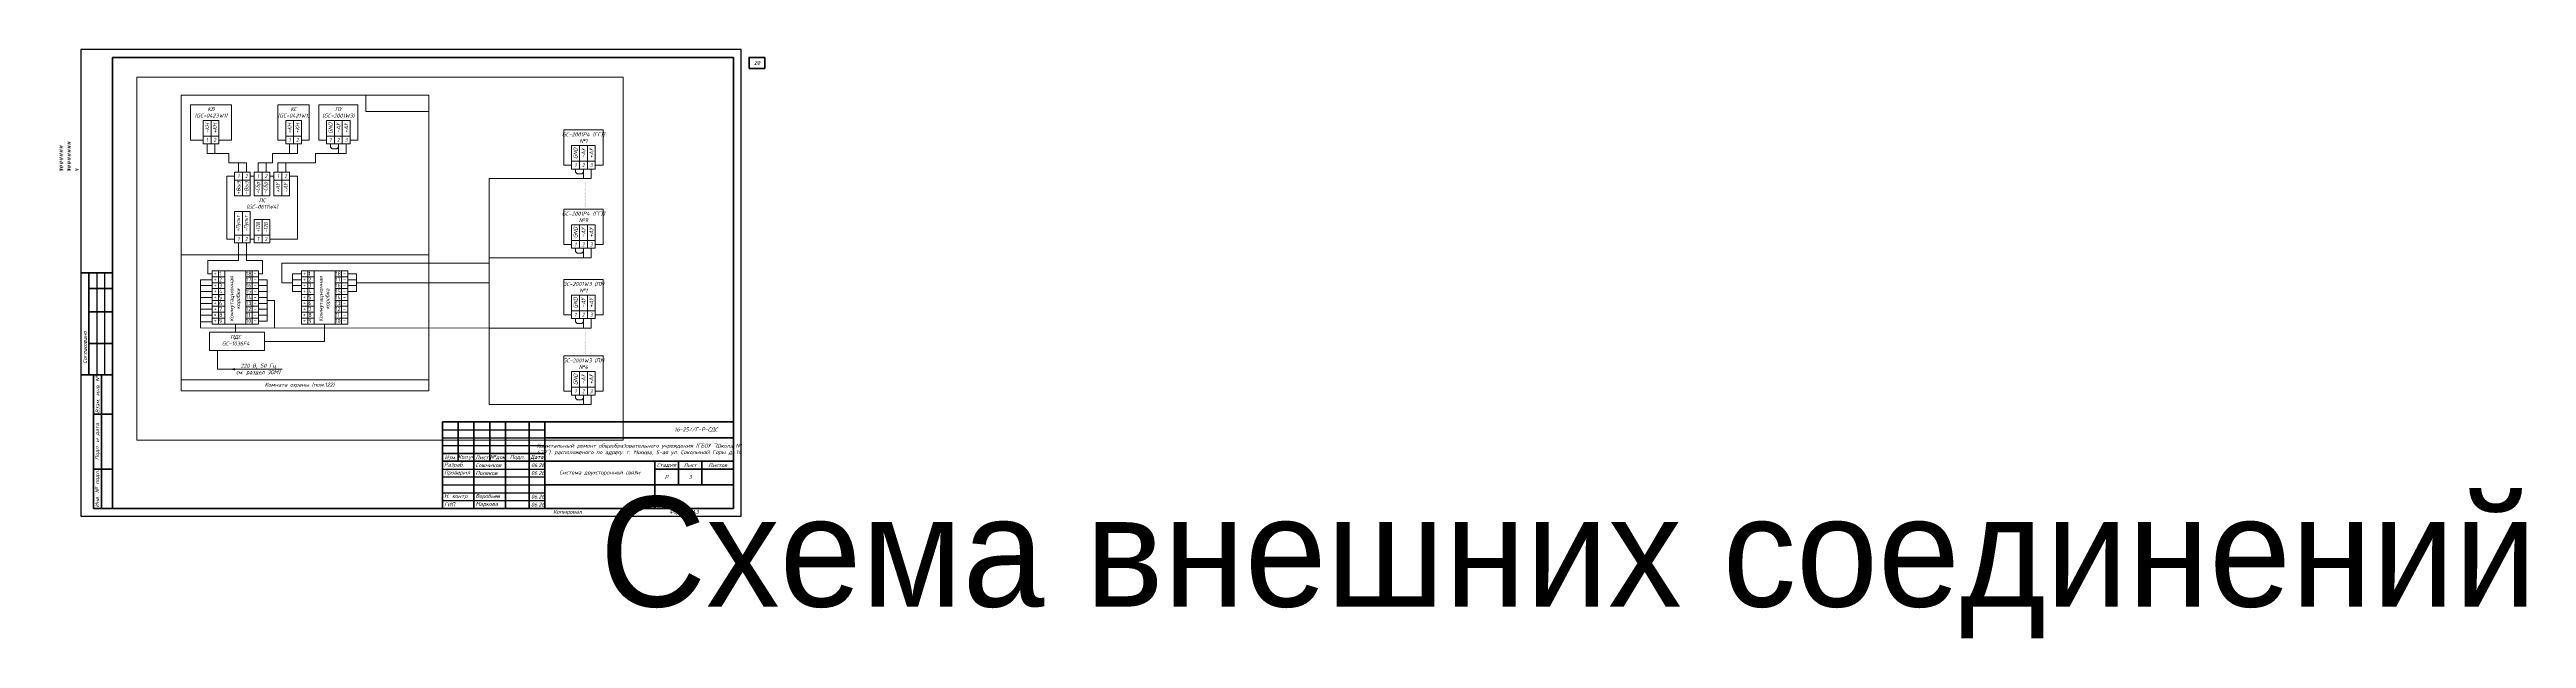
# Paper-space layout '7 Схема внешних соединений' of a CAD drawing. Extents: x -20 to 1556, y -78 to 297.
# The model-space entities are those that its viewports show. They can reach past a viewport. Long polylines and large blocks are cut down to what shows.
import ezdxf
from ezdxf.enums import TextEntityAlignment as Align

# ---------------------------------------------------------------- set-up
doc = ezdxf.new("R2018")
doc.units = 0
doc.header["$LTSCALE"] = 100
doc.layers.get('Defpoints').update_dxf_attribs({"color": 42})
doc.layers.add('1', color=7, linetype='Continuous')
doc.layers.add('шлейфы оповещения', color=5, linetype='Continuous', lineweight=30)
doc.styles.add('ISOCPEUR', font='isocpeui.ttf', dxfattribs={"height": 250})
doc.styles.add('OlympDesign', font='isocpeur.ttf', dxfattribs={"width": 0.8, "oblique": 10, "height": 250})
doc.styles.get("Standard").update_dxf_attribs({"font": 'arial.ttf'})

# ---------------------------------------------------------------- blocks, each defined once
blk = doc.blocks.new('*U59')
at = {"linetype": 'Continuous', "lineweight": 25}
for p, q in [((420, 297), (0, 297)), ((0, 297), (0, 0)), ((420, 0), (420, 297)), ((10, 155), (10, 90)), ((15, 155), (15, 90)), ((230, 55), (295, 55)), ((230, 50), (295, 50)), ((230, 45), (295, 45)), ((230, 30), (295, 30)), ((230, 25), (295, 25)), ((230, 20), (295, 20)), ((0, 0), (420, 0)), ((230, 15), (295, 15)), ((230, 10), (295, 10))]:
    blk.add_line(p, q, dxfattribs=at)
at = {"linetype": 'Continuous', "lineweight": 60}
for p, q in [((415, 292), (20, 292)), ((20, 292), (20, 5)), ((415, 5), (415, 292)), ((20, 155), (0, 155)), ((5, 155), (5, 90)), ((20, 145), (5, 145)), ((20, 130), (5, 130)), ((20, 110), (5, 110)), ((20, 90), (0, 90)), ((8, 90), (8, 5)), ((13, 90), (13, 5)), ((8, 65), (20, 65)), ((230, 60), (415, 60)), ((230, 5), (230, 60)), ((240, 60), (240, 35)), ((250, 60), (250, 5)), ((260, 60), (260, 35)), ((270, 60), (270, 5)), ((285, 60), (285, 5)), ((295, 5), (295, 60)), ((295, 50), (415, 50)), ((415, 5), (415, 60)), ((230, 40), (295, 40)), ((230, 35), (415, 35)), ((365, 35), (365, 5)), ((380, 35), (380, 20)), ((395, 35), (395, 20)), ((8, 30), (20, 30)), ((295, 20), (415, 20)), ((365, 30), (415, 30)), ((8, 5), (20, 5)), ((20, 5), (415, 5))]:
    blk.add_line(p, q, dxfattribs=at)
at = {"linetype": 'Continuous', "lineweight": 40}
blk.add_line((365, 5), (365, 35), dxfattribs=at)
at = {"lineweight": 60}
blk.add_lwpolyline([(425, 285), (435, 285), (435, 292), (425, 292)], close=True, dxfattribs=at)
at = {"linetype": 'Continuous', "rotation": 90, "style": 'ISOCPEUR'}
for s, insert, char_height, width, attachment_point in [('########################', (-12.5, 176), 2.5, 19, 4), ('#####', (-12.5, 215), 2.5, 10, 5), ('#########################', (-7.5, 176), 2.5, 19, 4), ('#####', (-7.5, 215), 2.5, 10, 5), ('#####', (-2.5, 215), 2.5, 10, 5), ('Согласовано', (-17.5, 172.5), 3, 35, 5), ('Гл. спец ВК', (-12.5, 156), 2.5, 19, 4), ('Гл. спец ЭОМ', (-7.5, 156), 2.5, 19, 4), ('######################', (-7.5, 111), 2.5, 19, 4), ('########################', (-2.5, 111), 2.5, 19, 4), ('#####', (-12.5, 150), 2.5, 10, 5), ('#####', (-7.5, 150), 2.5, 10, 5), ('#####', (-2.5, 150), 2.5, 10, 5), ('######', (-12.5, 111), 2.5, 19, 4), ('Согласовано', (2.5, 107.5), 2.5, 35, 5), ('ГАП', (-12.5, 91), 2.5, 19, 4), ('Гл. констр. ', (-7.5, 91), 2.5, 19, 4), ('Гл. спец ОВ', (-2.5, 91), 2.5, 19, 4), ('Взам. инв. №', (10.5, 77.5), 2.5, 25, 5), ('Подп. и дата', (10.5, 47.5), 2.5, 35, 5), ('Инв. № подл.', (10.5, 17.5), 2.5, 25, 5)]:
    blk.add_mtext(s, dxfattribs=dict(at, insert=insert, char_height=char_height, width=width, attachment_point=attachment_point))
at = {"linetype": 'Continuous', "char_height": 2.5, "style": 'ISOCPEUR'}
for s, insert, width, attachment_point in [('16-25//Г-Р-СДС', (405, 55), 110, 6), ('Разраб.', (231, 32.5), 19, 4), ('Сошников', (251, 32.5), 19, 4), ('06.26', (286.3, 32.5), 10, 4), ('Капитальный ремонт общеобразовательного учреждения (ГБОУ "Школа № 429"). расположеного по адресу: г. Москва, 5-ая ул. Соколиной Горы д. 14', (355, 42.5), 120, 5), ('Проверил', (231, 27.5), 19, 4), ('Поляков', (251, 27.5), 19, 4), ('06.26', (286.3, 27.5), 10, 4), ('Р', (372.5, 25), 15, 5), ('Н. контр.', (231, 12.5), 19, 4), ('ГИП', (231, 7.5), 19, 4), ('Воробьев', (251, 12.5), 19, 4), ('Маркова', (251, 7.5), 19, 4), ('06.26', (286.3, 12.5), 10, 4), ('06.26', (286.3, 7.4), 10, 4), ('Копировал', (309.5, 2.5), 25, 5), ('Формат', (380.5, 2.5), 16, 5)]:
    blk.add_mtext(s, dxfattribs=dict(at, insert=insert, width=width, attachment_point=attachment_point))
at = {"char_height": 2.5, "attachment_point": 5, "style": 'ISOCPEUR'}
for s, insert, width in [('Изм.', (235, 37.5), 10), ('Кол.уч', (245, 37.5), 10), ('Лист', (255, 37.5), 10), ('№док', (265, 37.5), 10), ('Подп.', (277.5, 37.5), 15), ('Дата', (290, 37.5), 10), ('Стадия', (372.5, 32.5), 15), ('Лист', (387.5, 32.5), 15), ('Листов', (405, 32.5), 20)]:
    blk.add_mtext(s, dxfattribs=dict(at, insert=insert, width=width))
at = {"linetype": 'Continuous', "insert": (330, 27.5), "char_height": 2.5, "width": 70, "attachment_point": 5, "line_spacing_factor": 0.8, "style": 'ISOCPEUR'}
blk.add_mtext('Система двухсторонней связи', dxfattribs=at)
at = {"style": 'ISOCPEUR'}
for tag, p in [('Сквозная_нумерация', (430, 288.5)), ('Форма3_номер_листа', (387.5, 25)), ('Форма3_количество_листов', (405, 25))]:
    blk.add_attdef(tag, text='', height=2.5, dxfattribs=at).set_placement(p, align=Align.MIDDLE_CENTER)
blk.add_attdef('Форма3_дополнительный_шифр', text='', height=2.5, dxfattribs=at).set_placement((405, 55), align=Align.MIDDLE_LEFT)
at = {"lineweight": 30, "flags": 104}
blk.add_attdef('Форма3_наименование_чертежа', text='', height=2.5, dxfattribs=at).set_placement((330, 12.5), align=Align.MIDDLE_CENTER)
at = {"style": 'ISOCPEUR', "flags": 8}
blk.add_attdef('Формат', (388.5, 1.5), '', height=2.5, dxfattribs=at)
blk.add_wipeout([(-20, 220), (-0.5, 220), (-0.5, 90), (-20, 90)])
blk = doc.blocks.new('*U610')
at = {"ltscale": 100}
blk.add_lwpolyline([(290, 78, 0, 150, 0), (0, 0, 10, 10, 0)], format="xyseb", dxfattribs=at)

msp = doc.modelspace()

# ---------------------------------------------------------------- linework, layer by layer
at = {"layer": 'шлейфы оповещения', "color": 7, "lineweight": 20, "ltscale": 50}
for p, q in [((1503040.3, -108451.2), (1503040.3, -109048)), ((1503540.3, -108451.2), (1503540.3, -109048)), ((1508290.3, -108451.2), (1508290.3, -109048)), ((1508790.3, -108451.2), (1508790.3, -109048)), ((1510890.3, -108651.2), (1510890.3, -108451.2)), ((1510890.3, -108651.2), (1510990.3, -108751.2)), ((1511290.3, -108751.2), (1511390.3, -108651.2)), ((1511390.3, -108651.2), (1511390.3, -108451.2)), ((1511390.3, -108451.2), (1511390.3, -109048)), ((1511890.3, -108451.2), (1511890.3, -109048)), ((1503040.3, -109048), (1504431.4, -109048)), ((1504431.4, -109048), (1504431.4, -109654.4)), ((1504431.4, -109654.4), (1505540.3, -109654.4)), ((1505040.3, -109654.4), (1505040.3, -110251.2)), ((1505540.3, -109654.4), (1505540.3, -110251.2)), ((1506290.3, -109654.4), (1506290.3, -110251.2)), ((1507193.5, -109654.4), (1506290.3, -109654.4)), ((1506790.3, -109654.4), (1506790.3, -110251.2)), ((1508790.3, -109048), (1507193.5, -109048)), ((1507193.5, -109048), (1507193.5, -109654.4)), ((1507540.3, -109654.4), (1507540.3, -110251.2)), ((1507540.3, -109654.4), (1509930.3, -109654.4)), ((1508040.3, -109654.4), (1508040.3, -110251.2)), ((1509930.3, -109654.4), (1509930.3, -109048)), ((1509930.3, -109048), (1511890.3, -109048)), ((1511290.3, -108751.2), (1510990.3, -108751.2)), ((1526479.1, -110251.6), (1526479.1, -110051.6)), ((1526479.1, -110251.6), (1526579.1, -110351.6)), ((1526879.1, -110351.6), (1526979.1, -110251.6)), ((1526979.1, -110251.6), (1526979.1, -110051.6)), ((1526979.1, -110051.6), (1526979.1, -110648.4)), ((1527479.1, -110051.6), (1527479.1, -110648.4)), ((1520991.8, -110648.4), (1527479.1, -110648.4)), ((1520991.8, -110648.4), (1520991.8, -125032.5)), ((1526879.1, -110351.6), (1526579.1, -110351.6)), ((1505040.3, -114751.2), (1505040.3, -115875.1)), ((1505540.3, -114751.2), (1505540.3, -115875.1)), ((1505790.3, -114501.2), (1506040.3, -114501.2)), ((1503079.4, -115875.1), (1505040.3, -115875.1)), ((1503079.4, -116714.5), (1503079.4, -115875.1)), ((1505540.3, -115875.1), (1506573.4, -115875.1)), ((1506573.4, -116716.1), (1506573.4, -115875.1)), ((1507785, -117279.6), (1507785, -116034.3)), ((1507785, -116034.3), (1520991.8, -116034.3)), ((1520991.8, -115688.5), (1527479.1, -115688.5)), ((1526479.1, -115291.7), (1526479.1, -115091.7)), ((1526479.1, -115291.7), (1526579.1, -115391.7)), ((1526879.1, -115391.7), (1526579.1, -115391.7)), ((1526879.1, -115391.7), (1526979.1, -115291.7)), ((1526979.1, -115291.7), (1526979.1, -115091.7)), ((1526979.1, -115091.7), (1526979.1, -115688.5)), ((1527479.1, -115091.7), (1527479.1, -115688.5)), ((1502623.5, -117090.1), (1502623.5, -120149.2)), ((1503362.1, -116714.5), (1503079.4, -116714.5)), ((1506314.9, -116716.1), (1506573.4, -116716.1)), ((1506864.2, -117091.8), (1506864.2, -119721.4)), ((1508466.2, -117279.6), (1507785, -117279.6)), ((1508466.2, -117843.1), (1508466.2, -116716.1)), ((1512545.6, -116716.1), (1512545.6, -117843.1)), ((1512545.6, -117279.6), (1520991.8, -117279.6)), ((1506864.2, -118406.6), (1507325.9, -118406.6)), ((1507325.9, -118406.6), (1507324.5, -120152.8)), ((1526479.1, -119766.3), (1526479.1, -119566.3)), ((1526979.1, -119766.3), (1526979.1, -119566.3)), ((1526979.1, -119566.3), (1526979.1, -120163.1)), ((1527479.1, -119566.3), (1527479.1, -120163.1)), ((1502623.5, -120149.2), (1520991.8, -120163.1)), ((1504838.5, -119907.6), (1504838.5, -120430.1)), ((1510519.9, -121013.6), (1506693.4, -121013.6)), ((1510519.9, -119907.6), (1510519.9, -121013.6)), ((1520991.8, -120163.1), (1527479.1, -120163.1)), ((1526479.1, -119766.3), (1526579.1, -119866.3)), ((1526879.1, -119866.3), (1526579.1, -119866.3)), ((1526879.1, -119866.3), (1526979.1, -119766.3)), ((1503704.9, -121597.1), (1503704.9, -122791.1)), ((1503704.9, -122791.1), (1507810.3, -122791.1)), ((1526479.1, -124635.7), (1526479.1, -124435.7)), ((1526979.1, -124635.7), (1526979.1, -124435.7)), ((1526979.1, -124435.7), (1526979.1, -125032.5)), ((1527479.1, -124435.7), (1527479.1, -125032.5)), ((1520991.8, -125032.5), (1527479.1, -125032.5)), ((1526479.1, -124635.7), (1526579.1, -124735.7)), ((1526879.1, -124735.7), (1526579.1, -124735.7)), ((1526879.1, -124735.7), (1526979.1, -124635.7))]:
    msp.add_line(p, q, dxfattribs=at)
for points in [[(1501390.3, -105351.2), (1517140.3, -105351.2), (1517140.3, -115501.2), (1501390.3, -115501.2)], [(1513140.3, -105351.2), (1513140.3, -106392.7), (1517140.3, -106392.7), (1517140.3, -105351.2)], [(1502790.3, -106951.2), (1503290.3, -106951.2), (1503290.3, -107951.2), (1502790.3, -107951.2)], [(1503290.3, -106951.2), (1503790.3, -106951.2), (1503790.3, -107951.2), (1503290.3, -107951.2)], [(1508040.3, -106951.2), (1508540.3, -106951.2), (1508540.3, -107951.2), (1508040.3, -107951.2)], [(1508540.3, -106951.2), (1509040.3, -106951.2), (1509040.3, -107951.2), (1508540.3, -107951.2)], [(1510640.3, -106951.2), (1511140.3, -106951.2), (1511140.3, -107951.2), (1510640.3, -107951.2)], [(1511140.3, -106951.2), (1511640.3, -106951.2), (1511640.3, -107951.2), (1511140.3, -107951.2)], [(1511640.3, -106951.2), (1512140.3, -106951.2), (1512140.3, -107951.2), (1511640.3, -107951.2)], [(1502790.3, -107951.2), (1503290.3, -107951.2), (1503290.3, -108451.2), (1502790.3, -108451.2)], [(1503290.3, -107951.2), (1503790.3, -107951.2), (1503790.3, -108451.2), (1503290.3, -108451.2)], [(1508040.3, -107951.2), (1508540.3, -107951.2), (1508540.3, -108451.2), (1508040.3, -108451.2)], [(1508540.3, -107951.2), (1509040.3, -107951.2), (1509040.3, -108451.2), (1508540.3, -108451.2)], [(1510640.3, -107951.2), (1511140.3, -107951.2), (1511140.3, -108451.2), (1510640.3, -108451.2)], [(1511140.3, -107951.2), (1511640.3, -107951.2), (1511640.3, -108451.2), (1511140.3, -108451.2)], [(1511640.3, -107951.2), (1512140.3, -107951.2), (1512140.3, -108451.2), (1511640.3, -108451.2)], [(1526229.1, -108551.6), (1526729.1, -108551.6), (1526729.1, -109551.6), (1526229.1, -109551.6)], [(1526729.1, -108551.6), (1527229.1, -108551.6), (1527229.1, -109551.6), (1526729.1, -109551.6)], [(1527229.1, -108551.6), (1527729.1, -108551.6), (1527729.1, -109551.6), (1527229.1, -109551.6)], [(1504790.3, -110251.2), (1505290.3, -110251.2), (1505290.3, -110751.2), (1504790.3, -110751.2)], [(1505290.3, -110251.2), (1505790.3, -110251.2), (1505790.3, -110751.2), (1505290.3, -110751.2)], [(1506040.3, -110251.2), (1506540.3, -110251.2), (1506540.3, -110751.2), (1506040.3, -110751.2)], [(1506540.3, -110251.2), (1507040.3, -110251.2), (1507040.3, -110751.2), (1506540.3, -110751.2)], [(1507290.3, -110251.2), (1507790.3, -110251.2), (1507790.3, -110751.2), (1507290.3, -110751.2)], [(1507790.3, -110251.2), (1508290.3, -110251.2), (1508290.3, -110751.2), (1507790.3, -110751.2)], [(1526229.1, -109551.6), (1526729.1, -109551.6), (1526729.1, -110051.6), (1526229.1, -110051.6)], [(1526729.1, -109551.6), (1527229.1, -109551.6), (1527229.1, -110051.6), (1526729.1, -110051.6)], [(1527229.1, -109551.6), (1527729.1, -109551.6), (1527729.1, -110051.6), (1527229.1, -110051.6)], [(1504790.3, -110751.2), (1505290.3, -110751.2), (1505290.3, -111751.2), (1504790.3, -111751.2)], [(1505290.3, -110751.2), (1505790.3, -110751.2), (1505790.3, -111751.2), (1505290.3, -111751.2)], [(1506040.3, -110751.2), (1506540.3, -110751.2), (1506540.3, -111751.2), (1506040.3, -111751.2)], [(1506540.3, -110751.2), (1507040.3, -110751.2), (1507040.3, -111751.2), (1506540.3, -111751.2)], [(1507290.3, -110751.2), (1507790.3, -110751.2), (1507790.3, -111751.2), (1507290.3, -111751.2)], [(1507790.3, -110751.2), (1508290.3, -110751.2), (1508290.3, -111751.2), (1507790.3, -111751.2)], [(1504790.3, -112751.2), (1505290.3, -112751.2), (1505290.3, -114251.2), (1504790.3, -114251.2)], [(1505290.3, -112751.2), (1505790.3, -112751.2), (1505790.3, -114251.2), (1505290.3, -114251.2)], [(1506040.3, -113251.2), (1506540.3, -113251.2), (1506540.3, -114251.2), (1506040.3, -114251.2)], [(1506540.3, -113251.2), (1507040.3, -113251.2), (1507040.3, -114251.2), (1506540.3, -114251.2)], [(1504790.3, -114251.2), (1505290.3, -114251.2), (1505290.3, -114751.2), (1504790.3, -114751.2)], [(1505290.3, -114251.2), (1505790.3, -114251.2), (1505790.3, -114751.2), (1505290.3, -114751.2)], [(1506040.3, -114251.2), (1506540.3, -114251.2), (1506540.3, -114751.2), (1506040.3, -114751.2)], [(1506540.3, -114251.2), (1507040.3, -114251.2), (1507040.3, -114751.2), (1506540.3, -114751.2)], [(1526229.1, -113591.7), (1526729.1, -113591.7), (1526729.1, -114591.7), (1526229.1, -114591.7)], [(1526229.1, -114591.7), (1526729.1, -114591.7), (1526729.1, -115091.7), (1526229.1, -115091.7)], [(1526729.1, -113591.7), (1527229.1, -113591.7), (1527229.1, -114591.7), (1526729.1, -114591.7)], [(1526729.1, -114591.7), (1527229.1, -114591.7), (1527229.1, -115091.7), (1526729.1, -115091.7)], [(1527229.1, -113591.7), (1527729.1, -113591.7), (1527729.1, -114591.7), (1527229.1, -114591.7)], [(1527229.1, -114591.7), (1527729.1, -114591.7), (1527729.1, -115091.7), (1527229.1, -115091.7)], [(1501390.3, -115501.2), (1517140.3, -115501.2), (1517140.3, -124151.2), (1501390.3, -124151.2)], [(1503362.1, -116526.6), (1503763.5, -116526.6), (1503763.5, -116902.3), (1503362.1, -116902.3)], [(1503362.1, -116528.3), (1506314.9, -116528.3), (1506314.9, -119907.6), (1503362.1, -119907.6)], [(1503764.8, -116526.6), (1504166.1, -116526.6), (1504166.1, -116902.3), (1503764.8, -116902.3)], [(1505510.9, -116528.3), (1505912.2, -116528.3), (1505912.2, -116903.9), (1505510.9, -116903.9)], [(1505913.6, -116528.3), (1506314.9, -116528.3), (1506314.9, -116903.9), (1505913.6, -116903.9)], [(1509043.5, -116526.6), (1509444.9, -116526.6), (1509444.9, -116902.3), (1509043.5, -116902.3)], [(1509043.5, -116528.3), (1511996.3, -116528.3), (1511996.3, -119907.6), (1509043.5, -119907.6)], [(1509446.2, -116526.6), (1509847.6, -116526.6), (1509847.6, -116902.3), (1509446.2, -116902.3)], [(1511192.3, -116528.3), (1511593.7, -116528.3), (1511593.7, -116903.9), (1511192.3, -116903.9)], [(1511595, -116528.3), (1511996.3, -116528.3), (1511996.3, -116903.9), (1511595, -116903.9)], [(1503362.1, -116902.3), (1503763.5, -116902.3), (1503763.5, -117278), (1503362.1, -117278)], [(1503362.1, -117278), (1503763.5, -117278), (1503763.5, -117653.6), (1503362.1, -117653.6)], [(1503362.1, -117653.6), (1503763.5, -117653.6), (1503763.5, -118029.3), (1503362.1, -118029.3)], [(1503362.1, -118029.3), (1503763.5, -118029.3), (1503763.5, -118404.9), (1503362.1, -118404.9)], [(1503764.8, -116902.3), (1504166.1, -116902.3), (1504166.1, -117278), (1503764.8, -117278)], [(1503764.8, -117278), (1504166.1, -117278), (1504166.1, -117653.6), (1503764.8, -117653.6)], [(1503764.8, -117653.6), (1504166.1, -117653.6), (1504166.1, -118029.3), (1503764.8, -118029.3)], [(1503764.8, -118029.3), (1504166.1, -118029.3), (1504166.1, -118404.9), (1503764.8, -118404.9)], [(1505510.9, -116903.9), (1505912.2, -116903.9), (1505912.2, -117279.6), (1505510.9, -117279.6)], [(1505510.9, -117279.6), (1505912.2, -117279.6), (1505912.2, -117655.3), (1505510.9, -117655.3)], [(1505510.9, -117655.3), (1505912.2, -117655.3), (1505912.2, -118030.9), (1505510.9, -118030.9)], [(1505510.9, -118030.9), (1505912.2, -118030.9), (1505912.2, -118406.6), (1505510.9, -118406.6)], [(1505913.6, -116903.9), (1506314.9, -116903.9), (1506314.9, -117279.6), (1505913.6, -117279.6)], [(1505913.6, -117279.6), (1506314.9, -117279.6), (1506314.9, -117655.3), (1505913.6, -117655.3)], [(1505913.6, -117655.3), (1506314.9, -117655.3), (1506314.9, -118030.9), (1505913.6, -118030.9)], [(1505913.6, -118030.9), (1506314.9, -118030.9), (1506314.9, -118406.6), (1505913.6, -118406.6)], [(1509043.5, -116902.3), (1509444.9, -116902.3), (1509444.9, -117278), (1509043.5, -117278)], [(1509043.5, -117278), (1509444.9, -117278), (1509444.9, -117653.6), (1509043.5, -117653.6)], [(1509043.5, -117653.6), (1509444.9, -117653.6), (1509444.9, -118029.3), (1509043.5, -118029.3)], [(1509043.5, -118029.3), (1509444.9, -118029.3), (1509444.9, -118404.9), (1509043.5, -118404.9)], [(1509446.2, -116902.3), (1509847.6, -116902.3), (1509847.6, -117278), (1509446.2, -117278)], [(1509446.2, -117278), (1509847.6, -117278), (1509847.6, -117653.6), (1509446.2, -117653.6)], [(1509446.2, -117653.6), (1509847.6, -117653.6), (1509847.6, -118029.3), (1509446.2, -118029.3)], [(1509446.2, -118029.3), (1509847.6, -118029.3), (1509847.6, -118404.9), (1509446.2, -118404.9)], [(1511192.3, -116903.9), (1511593.7, -116903.9), (1511593.7, -117279.6), (1511192.3, -117279.6)], [(1511192.3, -117279.6), (1511593.7, -117279.6), (1511593.7, -117655.3), (1511192.3, -117655.3)], [(1511192.3, -117655.3), (1511593.7, -117655.3), (1511593.7, -118030.9), (1511192.3, -118030.9)], [(1511192.3, -118030.9), (1511593.7, -118030.9), (1511593.7, -118406.6), (1511192.3, -118406.6)], [(1511595, -116903.9), (1511996.3, -116903.9), (1511996.3, -117279.6), (1511595, -117279.6)], [(1511595, -117279.6), (1511996.3, -117279.6), (1511996.3, -117655.3), (1511595, -117655.3)], [(1511595, -117655.3), (1511996.3, -117655.3), (1511996.3, -118030.9), (1511595, -118030.9)], [(1511595, -118030.9), (1511996.3, -118030.9), (1511996.3, -118406.6), (1511595, -118406.6)], [(1526229.1, -118066.3), (1526729.1, -118066.3), (1526729.1, -119066.3), (1526229.1, -119066.3)], [(1526729.1, -118066.3), (1527229.1, -118066.3), (1527229.1, -119066.3), (1526729.1, -119066.3)], [(1527229.1, -118066.3), (1527729.1, -118066.3), (1527729.1, -119066.3), (1527229.1, -119066.3)], [(1503362.1, -118404.9), (1503763.5, -118404.9), (1503763.5, -118780.6), (1503362.1, -118780.6)], [(1503362.1, -118780.6), (1503763.5, -118780.6), (1503763.5, -119156.3), (1503362.1, -119156.3)], [(1503362.1, -119156.3), (1503763.5, -119156.3), (1503763.5, -119531.9), (1503362.1, -119531.9)], [(1503362.1, -119531.9), (1503763.5, -119531.9), (1503763.5, -119907.6), (1503362.1, -119907.6)], [(1503764.8, -118404.9), (1504166.1, -118404.9), (1504166.1, -118780.6), (1503764.8, -118780.6)], [(1503764.8, -118780.6), (1504166.1, -118780.6), (1504166.1, -119156.3), (1503764.8, -119156.3)], [(1503764.8, -119156.3), (1504166.1, -119156.3), (1504166.1, -119531.9), (1503764.8, -119531.9)], [(1503764.8, -119531.9), (1504166.1, -119531.9), (1504166.1, -119907.6), (1503764.8, -119907.6)], [(1505510.9, -118406.6), (1505912.2, -118406.6), (1505912.2, -118782.2), (1505510.9, -118782.2)], [(1505510.9, -118782.2), (1505912.2, -118782.2), (1505912.2, -119157.9), (1505510.9, -119157.9)], [(1505510.9, -119157.9), (1505912.2, -119157.9), (1505912.2, -119533.6), (1505510.9, -119533.6)], [(1505510.9, -119533.6), (1505912.2, -119533.6), (1505912.2, -119909.2), (1505510.9, -119909.2)], [(1505913.6, -118406.6), (1506314.9, -118406.6), (1506314.9, -118782.2), (1505913.6, -118782.2)], [(1505913.6, -118782.2), (1506314.9, -118782.2), (1506314.9, -119157.9), (1505913.6, -119157.9)], [(1505913.6, -119157.9), (1506314.9, -119157.9), (1506314.9, -119533.6), (1505913.6, -119533.6)], [(1505913.6, -119533.6), (1506314.9, -119533.6), (1506314.9, -119909.2), (1505913.6, -119909.2)], [(1509043.5, -118404.9), (1509444.9, -118404.9), (1509444.9, -118780.6), (1509043.5, -118780.6)], [(1509043.5, -118780.6), (1509444.9, -118780.6), (1509444.9, -119156.3), (1509043.5, -119156.3)], [(1509043.5, -119156.3), (1509444.9, -119156.3), (1509444.9, -119531.9), (1509043.5, -119531.9)], [(1509043.5, -119531.9), (1509444.9, -119531.9), (1509444.9, -119907.6), (1509043.5, -119907.6)], [(1509446.2, -118404.9), (1509847.6, -118404.9), (1509847.6, -118780.6), (1509446.2, -118780.6)], [(1509446.2, -118780.6), (1509847.6, -118780.6), (1509847.6, -119156.3), (1509446.2, -119156.3)], [(1509446.2, -119156.3), (1509847.6, -119156.3), (1509847.6, -119531.9), (1509446.2, -119531.9)], [(1509446.2, -119531.9), (1509847.6, -119531.9), (1509847.6, -119907.6), (1509446.2, -119907.6)], [(1511192.3, -118406.6), (1511593.7, -118406.6), (1511593.7, -118782.2), (1511192.3, -118782.2)], [(1511192.3, -118782.2), (1511593.7, -118782.2), (1511593.7, -119157.9), (1511192.3, -119157.9)], [(1511192.3, -119157.9), (1511593.7, -119157.9), (1511593.7, -119533.6), (1511192.3, -119533.6)], [(1511192.3, -119533.6), (1511593.7, -119533.6), (1511593.7, -119909.2), (1511192.3, -119909.2)], [(1511595, -118406.6), (1511996.3, -118406.6), (1511996.3, -118782.2), (1511595, -118782.2)], [(1511595, -118782.2), (1511996.3, -118782.2), (1511996.3, -119157.9), (1511595, -119157.9)], [(1511595, -119157.9), (1511996.3, -119157.9), (1511996.3, -119533.6), (1511595, -119533.6)], [(1511595, -119533.6), (1511996.3, -119533.6), (1511996.3, -119909.2), (1511595, -119909.2)], [(1526229.1, -119066.3), (1526729.1, -119066.3), (1526729.1, -119566.3), (1526229.1, -119566.3)], [(1526729.1, -119066.3), (1527229.1, -119066.3), (1527229.1, -119566.3), (1526729.1, -119566.3)], [(1527229.1, -119066.3), (1527729.1, -119066.3), (1527729.1, -119566.3), (1527229.1, -119566.3)], [(1503193.4, -120430.1), (1506693.4, -120430.1), (1506693.4, -121597.1), (1503193.4, -121597.1)], [(1501390.3, -123451.2), (1501390.3, -124151.2), (1517140.3, -124151.2), (1517140.3, -123451.2)], [(1526229.1, -122935.7), (1526729.1, -122935.7), (1526729.1, -123935.7), (1526229.1, -123935.7)], [(1526229.1, -123935.7), (1526729.1, -123935.7), (1526729.1, -124435.7), (1526229.1, -124435.7)], [(1526729.1, -122935.7), (1527229.1, -122935.7), (1527229.1, -123935.7), (1526729.1, -123935.7)], [(1526729.1, -123935.7), (1527229.1, -123935.7), (1527229.1, -124435.7), (1526729.1, -124435.7)], [(1527229.1, -122935.7), (1527729.1, -122935.7), (1527729.1, -123935.7), (1527229.1, -123935.7)], [(1527229.1, -123935.7), (1527729.1, -123935.7), (1527729.1, -124435.7), (1527229.1, -124435.7)]]:
    msp.add_lwpolyline(points, close=True, dxfattribs=at)
for points in [[(1503790.3, -108201.2), (1504590.3, -108201.2), (1504590.3, -105951.2), (1501990.3, -105951.2), (1501990.3, -108201.2), (1502790.3, -108201.2)], [(1509040.3, -108201.2), (1509540.3, -108201.2), (1509540.3, -105951.2), (1507540.3, -105951.2), (1507540.3, -108201.2), (1508040.3, -108201.2)], [(1512140.3, -108201.2), (1512640.3, -108201.2), (1512640.3, -105951.2), (1510140.3, -105951.2), (1510140.3, -108201.2), (1510640.3, -108201.2)], [(1527729.1, -109801.6), (1528229.1, -109801.6), (1528229.1, -107551.6), (1525729.1, -107551.6), (1525729.1, -109801.6), (1526229.1, -109801.6)], [(1504790.3, -110501.2), (1504290.3, -110501.2), (1504290.3, -114501.2), (1504790.3, -114501.2)], [(1506040.3, -110501.2), (1505790.3, -110501.2)], [(1507040.3, -114501.2), (1508790.3, -114501.2), (1508790.3, -110501.2), (1508290.3, -110501.2)], [(1507290.3, -110501.2), (1507040.3, -110501.2)], [(1527729.1, -114841.7), (1528229.1, -114841.7), (1528229.1, -112591.7), (1525729.1, -112591.7), (1525729.1, -114841.7), (1526229.1, -114841.7)], [(1503362.1, -117090.1), (1502623.5, -117090.1)], [(1503362.1, -117465.8), (1502623.5, -117465.8)], [(1503362.1, -117841.5), (1502623.5, -117841.5)], [(1506314.9, -117091.8), (1506864.2, -117091.8)], [(1506314.9, -117467.4), (1506864.2, -117467.4)], [(1506314.9, -117843.1), (1506864.2, -117843.1)], [(1508466.2, -116716.1), (1509015.4, -116716.1)], [(1508466.2, -117091.8), (1509015.4, -117091.8)], [(1508466.2, -117467.4), (1509015.4, -117467.4)], [(1508466.2, -117843.1), (1509015.4, -117843.1)], [(1511996.3, -116716.1), (1512545.6, -116716.1)], [(1511996.3, -117091.8), (1512545.6, -117091.8)], [(1511996.3, -117467.4), (1512545.6, -117467.4)], [(1511996.3, -117843.1), (1512545.6, -117843.1)], [(1527729.1, -119316.3), (1528229.1, -119316.3), (1528229.1, -117066.3), (1525729.1, -117066.3), (1525729.1, -119316.3), (1526229.1, -119316.3)], [(1503362.1, -118217.9), (1502623.5, -118217.9)], [(1503362.1, -118592.8), (1502623.5, -118592.8)], [(1503362.1, -118968.4), (1502623.5, -118968.4)], [(1503362.1, -119344.1), (1502623.5, -119344.1)], [(1506314.9, -118217.9), (1506864.2, -118217.9)], [(1506314.9, -118594.4), (1506864.2, -118594.4)], [(1506314.9, -118970.1), (1506864.2, -118970.1)], [(1506314.9, -119345.7), (1506864.2, -119345.7)], [(1506314.9, -119721.4), (1506864.2, -119721.4)], [(1503362.1, -119775.8), (1502623.5, -119775.8)], [(1527729.1, -124185.7), (1528229.1, -124185.7), (1528229.1, -121935.7), (1525729.1, -121935.7), (1525729.1, -124185.7), (1526229.1, -124185.7)]]:
    msp.add_lwpolyline(points, dxfattribs=at)

# ---------------------------------------------------------------- block references
at = {"layer": 'шлейфы оповещения', "color": 7, "lineweight": 20, "ltscale": 50, "rotation": 165.0000001855852}
msp.add_blockref('*U610', (1504810.8, -122791.1), dxfattribs=at)

# ---------------------------------------------------------------- texts
at = {"layer": '1', "color": 7, "char_height": 250, "attachment_point": 5, "style": 'ISOCPEUR'}
for s, insert, width in [('КВ\\P(GC-0423W1)', (1503290.3, -106451.2), 2000), ('КС\\P(GC-0421W1)', (1508540.3, -106451.2), 2000), ('ПУ\\P({\\fISOCPEUR|b0|i1|c204|p34;\\Q0;GC-2001W3})', (1511390.3, -106451.2), 2500), ('GC-2001P4 (ГГУ) №1', (1526979.1, -108051.6), 2500), ('ЛС\\P({\\fISOCPEUR|b0|i1|c204|p34;\\Q0;GC-0611W4})', (1506540.3, -112251.2), 4500), ('GC-2001P4 (ГГУ) №9', (1526979.1, -113091.7), 2500), ('GC-2001W3 (ПУ) \\P№1', (1526979.1, -117566.3), 2818.64), ('ПДС\\P{\\fISOCPEUR|b0|i1|c204|p34;\\Q0;\\C7;GC-1036F4}', (1504857.1, -120938.9), 3500), ('220 В, 50 Гц\\Pсм. раздел ЭОМ1', (1506292.6, -122803.9), 3100), ('{\\fISOCPEUR|b0|i1|c204|p34;\\Q0;GC-2001W3 (ПУ) \\P№4}', (1526979.1, -122435.7), 2500), ('Комната охраны (пом.122)', (1508925, -123801.2), 7200)]:
    msp.add_mtext(s, dxfattribs=dict(at, insert=insert, width=width))
at = {"layer": '1', "color": 7, "char_height": 250, "width": 1000, "attachment_point": 5, "rotation": 90, "style": 'ISOCPEUR'}
for s, insert in [('-КН', (1503049.8, -107448.7)), ('+КН', (1503540.3, -107451.2)), ('-КН', (1508290.3, -107451.2)), ('+КН', (1508790.3, -107451.2)), ('GND', (1510890.3, -107451.2)), ('-АУ', (1511390.3, -107451.2)), ('+АУ', (1511890.3, -107451.2)), ('GND', (1526479.1, -109051.6)), ('-АУ', (1526979.1, -109051.6)), ('+АУ', (1527479.1, -109051.6)), ('+Выз', (1505040.3, -111251.2)), ('-Выз', (1505540.3, -111251.2)), ('+Сбр', (1506290.3, -111251.2)), ('-Сбр', (1506790.3, -111251.2)), ('+АУ', (1507540.3, -111251.2)), ('-АУ', (1508040.3, -111251.2)), ('GND', (1526479.1, -114091.7)), ('-АУ', (1526979.1, -114091.7)), ('+АУ', (1527479.1, -114091.7)), ('Коммутационная \\Pкоробка', (1504837.1, -118313.5)), ('Коммутационная \\Pкоробка', (1510518.6, -118313.5)), ('GND', (1526479.1, -118566.3)), ('-АУ', (1526979.1, -118566.3)), ('+АУ', (1527479.1, -118566.3)), ('GND', (1526479.1, -123435.7)), ('-АУ', (1526979.1, -123435.7)), ('+АУ', (1527479.1, -123435.7))]:
    msp.add_mtext(s, dxfattribs=dict(at, insert=insert))
at = {"layer": 'шлейфы оповещения', "color": 7, "lineweight": 20, "ltscale": 50, "style": 'OlympDesign'}
for s, p in [('1', (1503803.4, -116826.3)), ('18', (1505522.3, -116828)), ('1', (1509484.8, -116826.3)), ('18', (1511203.7, -116828)), ('+', (1503453.8, -117179)), ('+', (1503453.8, -117554.6)), ('+', (1503453.8, -117930.3)), ('+', (1503453.8, -118305.9)), ('+', (1503455.1, -116804.9)), ('2', (1503803.4, -117202)), ('3', (1503803.4, -117577.6)), ('4', (1503803.4, -117953.3)), ('5', (1503803.4, -118329)), ('17', (1505522.3, -117203.6)), ('16', (1505522.3, -117579.3)), ('15', (1505522.3, -117954.9)), ('14', (1505522.3, -118330.6)), ('-', (1506005.2, -116806.6)), ('-', (1506005.2, -117182.2)), ('-', (1506005.2, -117557.9)), ('-', (1506005.2, -117933.6)), ('+', (1509135.2, -117179)), ('+', (1509135.2, -117554.6)), ('+', (1509135.2, -117930.3)), ('+', (1509135.2, -118305.9)), ('+', (1509136.6, -116804.9)), ('2', (1509484.8, -117202)), ('3', (1509484.8, -117577.6)), ('4', (1509484.8, -117953.3)), ('5', (1509484.8, -118329)), ('17', (1511203.7, -117203.6)), ('16', (1511203.7, -117579.3)), ('15', (1511203.7, -117954.9)), ('14', (1511203.7, -118330.6)), ('-', (1511686.7, -116806.6)), ('-', (1511686.7, -117182.2)), ('-', (1511686.7, -117557.9)), ('-', (1511686.7, -117933.6)), ('+', (1503453.8, -118681.6)), ('+', (1503453.8, -119057.3)), ('+', (1503453.8, -119432.9)), ('+', (1503455.1, -119808.6)), ('7', (1503803.4, -119080.3)), ('6', (1503803.4, -118704.6)), ('9', (1503803.4, -119831.6)), ('8', (1503803.4, -119456)), ('13', (1505522.3, -118706.3)), ('12', (1505522.3, -119081.9)), ('11', (1505522.3, -119457.6)), ('10', (1505522.3, -119833.3)), ('-', (1506005.2, -118309.2)), ('-', (1506005.2, -118684.9)), ('-', (1506005.2, -119060.6)), ('-', (1506005.2, -119436.2)), ('-', (1506005.2, -119811.9)), ('+', (1509135.2, -118681.6)), ('+', (1509135.2, -119057.3)), ('+', (1509135.2, -119432.9)), ('+', (1509136.6, -119808.6)), ('7', (1509484.8, -119080.3)), ('6', (1509484.8, -118704.6)), ('9', (1509484.8, -119831.6)), ('8', (1509484.8, -119456)), ('13', (1511203.7, -118706.3)), ('12', (1511203.7, -119081.9)), ('11', (1511203.7, -119457.6)), ('10', (1511203.7, -119833.3)), ('-', (1511686.7, -118309.2)), ('-', (1511686.7, -118684.9)), ('-', (1511686.7, -119060.6)), ('-', (1511686.7, -119436.2)), ('-', (1511686.7, -119811.9))]:
    msp.add_text(s, height=250, dxfattribs=at).set_placement(p)
at = {"layer": 'шлейфы оповещения', "color": 7, "lineweight": 20, "ltscale": 50, "char_height": 250, "width": 500, "attachment_point": 5, "style": 'OlympDesign'}
for s, insert in [('1', (1503040.3, -108201.2)), ('2', (1503540.3, -108201.2)), ('1', (1508290.3, -108201.2)), ('2', (1508790.3, -108201.2)), ('1', (1510890.3, -108201.2)), ('2', (1511390.3, -108201.2)), ('3', (1511890.3, -108201.2)), ('1', (1526479.1, -109801.6)), ('2', (1526979.1, -109801.6)), ('3', (1527479.1, -109801.6)), ('1', (1505040.3, -110501.2)), ('2', (1505540.3, -110501.2)), ('1', (1506290.3, -110501.2)), ('2', (1506790.3, -110501.2)), ('1', (1507540.3, -110501.2)), ('2', (1508040.3, -110501.2)), ('1', (1505040.3, -114501.2)), ('2', (1505540.3, -114501.2)), ('1', (1506290.3, -114501.2)), ('2', (1506790.3, -114501.2)), ('1', (1526479.1, -114841.7)), ('2', (1526979.1, -114841.7)), ('3', (1527479.1, -114841.7)), ('1', (1526479.1, -119316.3)), ('2', (1526979.1, -119316.3)), ('3', (1527479.1, -119316.3)), ('1', (1526479.1, -124185.7)), ('2', (1526979.1, -124185.7)), ('3', (1527479.1, -124185.7))]:
    msp.add_mtext(s, dxfattribs=dict(at, insert=insert))
at = {"layer": 'шлейфы оповещения', "color": 7, "lineweight": 20, "ltscale": 50, "char_height": 250, "attachment_point": 5, "rotation": 90, "style": 'OlympDesign'}
for s, insert, width in [('{\\fISOCPEUR|b0|i1|c204|p34;\\Q0;.......................}', (1526979.1, -111658.1), 2500), ('+Пульт', (1505040.3, -113501.2), 1500), ('-Пульт', (1505540.3, -113501.2), 1500), ('+12В', (1506290.3, -113751.2), 1000), ('-12В', (1506790.3, -113751.2), 1000), ('{\\fISOCPEUR|b0|i1|c204|p34;\\Q0;.......................}', (1526979.1, -121067.9), 2500)]:
    msp.add_mtext(s, dxfattribs=dict(at, insert=insert, width=width))

psp = doc.layouts.new('7 Схема внешних соединений')

# ---------------------------------------------------------------- block references
ref = psp.add_blockref('*U59', (0, 0))
ref.add_attrib('Формат', 'А3', (388.5, 1.5), dxfattribs={"height": 2.5, "style": 'ISOCPEUR'})
ref.add_attrib('Форма3_номер_листа', '3', dxfattribs={"height": 2.5, "style": 'ISOCPEUR'}).set_placement((387.5, 25), align=Align.MIDDLE_CENTER)
lines = psp.add_mtext('Схема внешних соединений', dxfattribs={"insert": (330, 12.5), "char_height": 70, "attachment_point": 1})
ref.add_attrib('Форма3_наименование_чертежа', '', (330, 12.5), dxfattribs={"flags": 104}).embed_mtext(lines)
ref.add_attrib('Сквозная_нумерация', '20', dxfattribs={"height": 2.5, "style": 'ISOCPEUR'}).set_placement((430, 288.5), align=Align.MIDDLE_CENTER)

# ---------------------------------------------------------------- next in the draw order: viewports
at = {"layer": 'Defpoints', "color": 2}
psp.add_viewport(center=(190.2, 163.9), size=(309.3, 230.949), view_center_point=(1514038.7, -115751.6), view_height=23094.947, dxfattribs=at)

doc.saveas('drawing.dxf')
